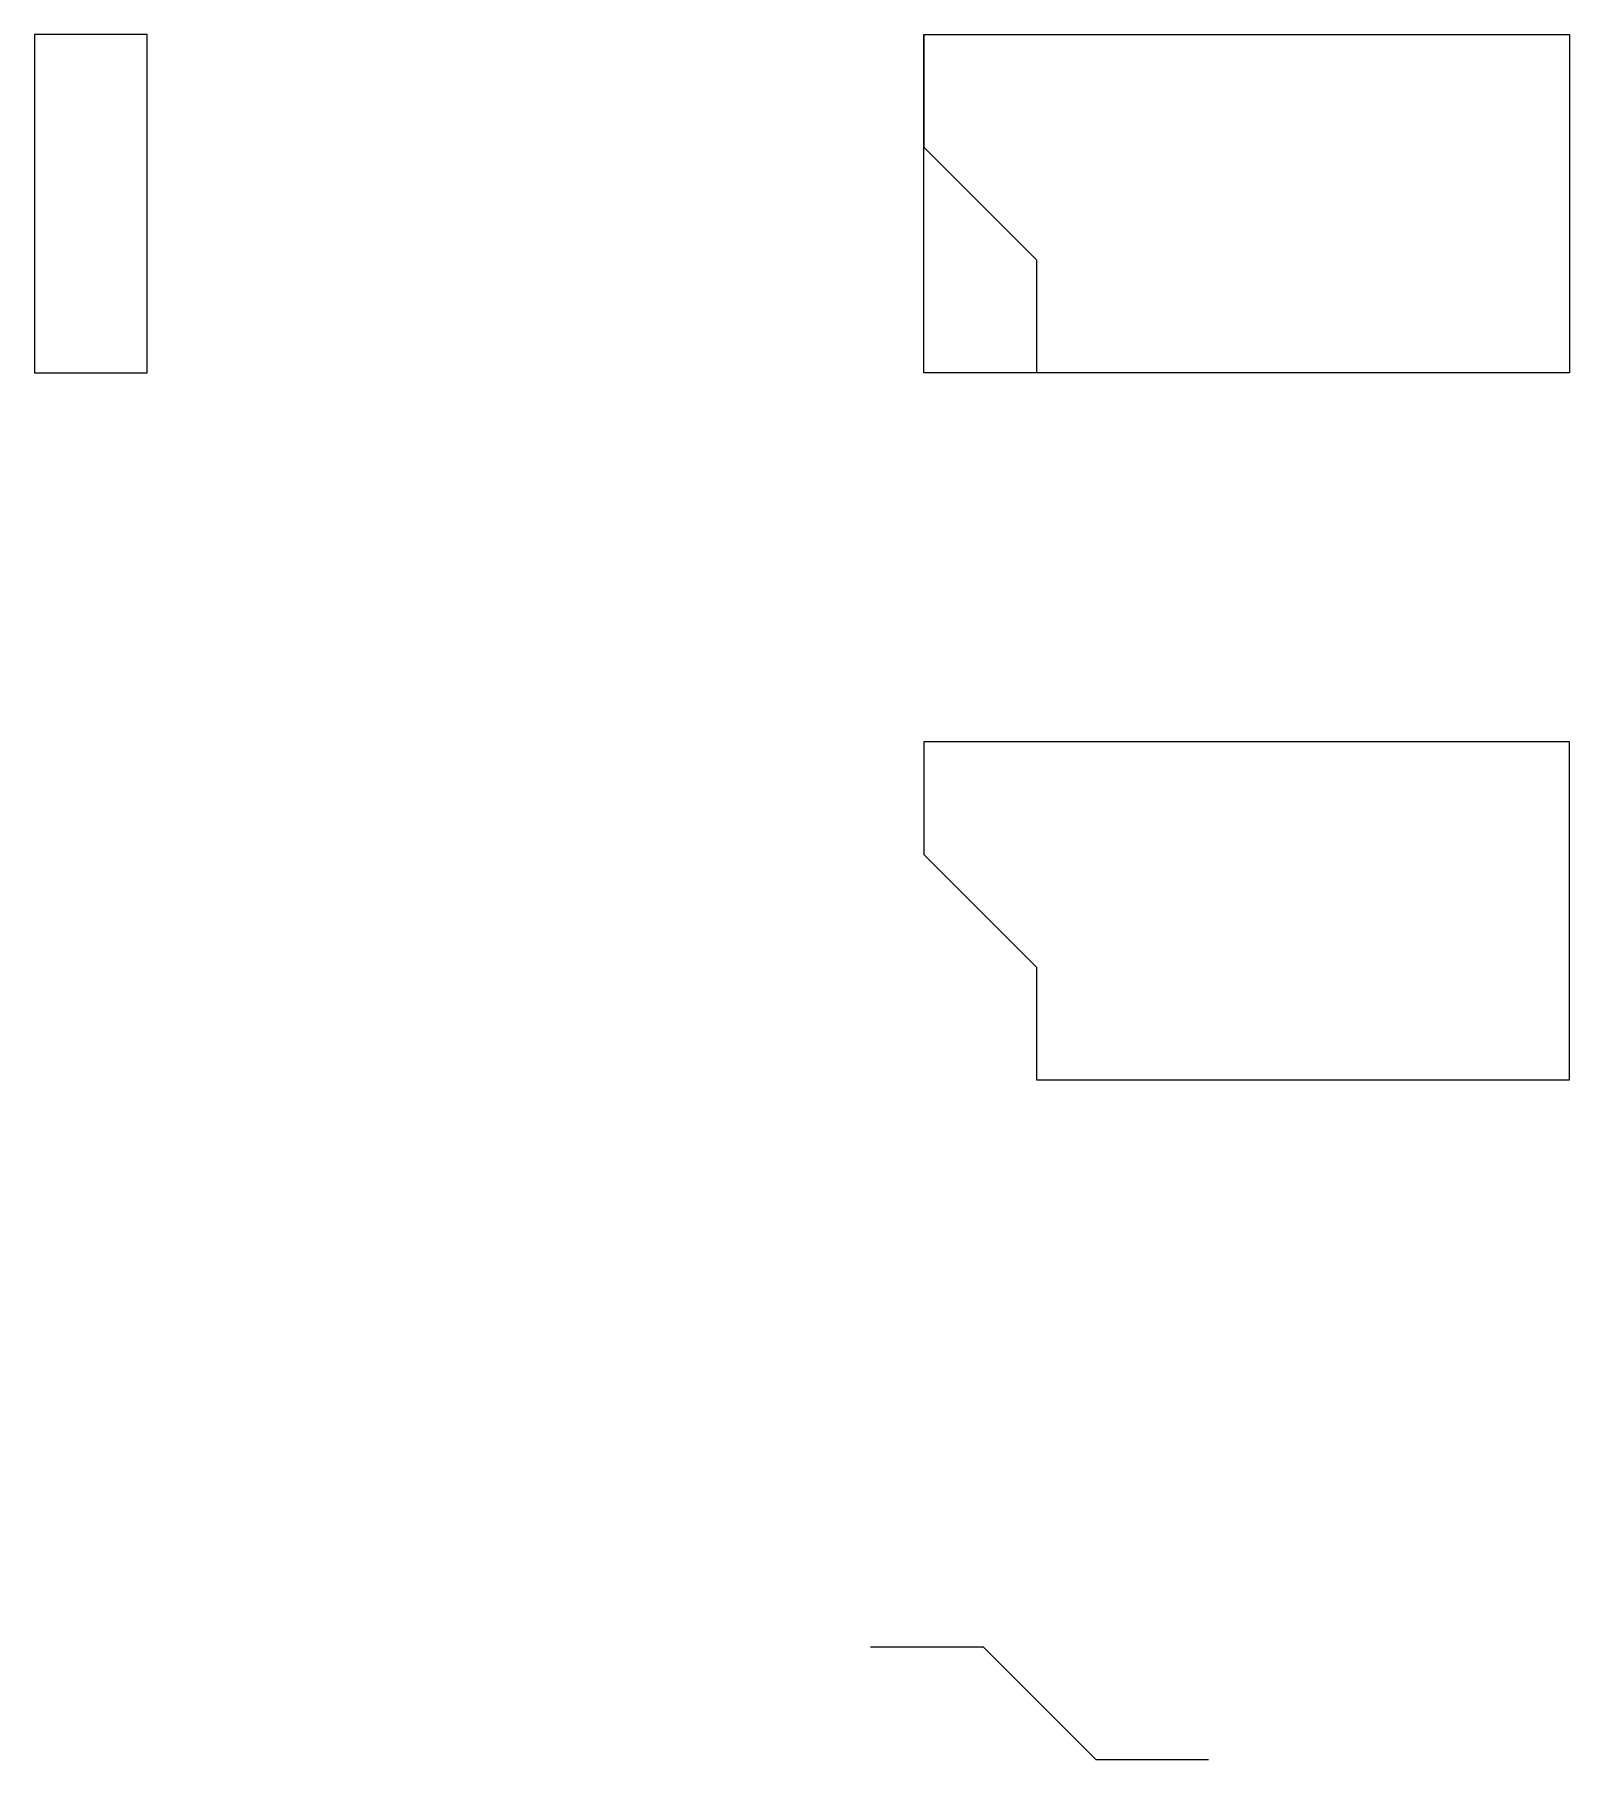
# Model space of a CAD drawing. Header units: millimetres. Extents: x -244126 to 368105, y -173968 to 259060.
# Drawn here: x 57530 to 58211, y 62170 to 62935 of the extents above; entities that cross this region are included whole.
import ezdxf

# ---------------------------------------------------------------- set-up
doc = ezdxf.new("R2010")
doc.units = ezdxf.units.MM
doc.header["$MEASUREMENT"] = 0

msp = doc.modelspace()

# ---------------------------------------------------------------- linework, layer by layer
at = {"color": 3}
for points in [[(57579.70767197801, 62935.25075634012), (57529.70767197801, 62935.25075634012), (57529.70767197801, 62785.25075634012), (57579.70767197801, 62785.25075634012)], [(58210.73339110419, 62785.25075634012), (57924.25268166689, 62785.25075634012), (57924.25268166689, 62935.25075634012), (58210.73339110419, 62935.25075634012)], [(58210.73339110419, 62621.59103463816), (57924.25268166689, 62621.59103463816), (57924.25268166689, 62571.59103463816), (57974.25268166688, 62521.59103463816), (57974.25268166689, 62471.59103463816), (58210.73339110419, 62471.59103463816)]]:
    msp.add_lwpolyline(points, close=True, dxfattribs=at)
for points in [[(57924.25268166689, 62935.25075634012), (57924.25268166689, 62885.25075634012), (57974.25268166688, 62835.25075634012), (57974.25268166689, 62785.25075634012)], [(57900.60378234372, 62220.14332400831), (57950.60378234372, 62220.14332400831), (58000.60378234372, 62170.14332400832), (58050.60378234372, 62170.14332400831)]]:
    msp.add_lwpolyline(points, dxfattribs=at)

doc.saveas('drawing.dxf')
